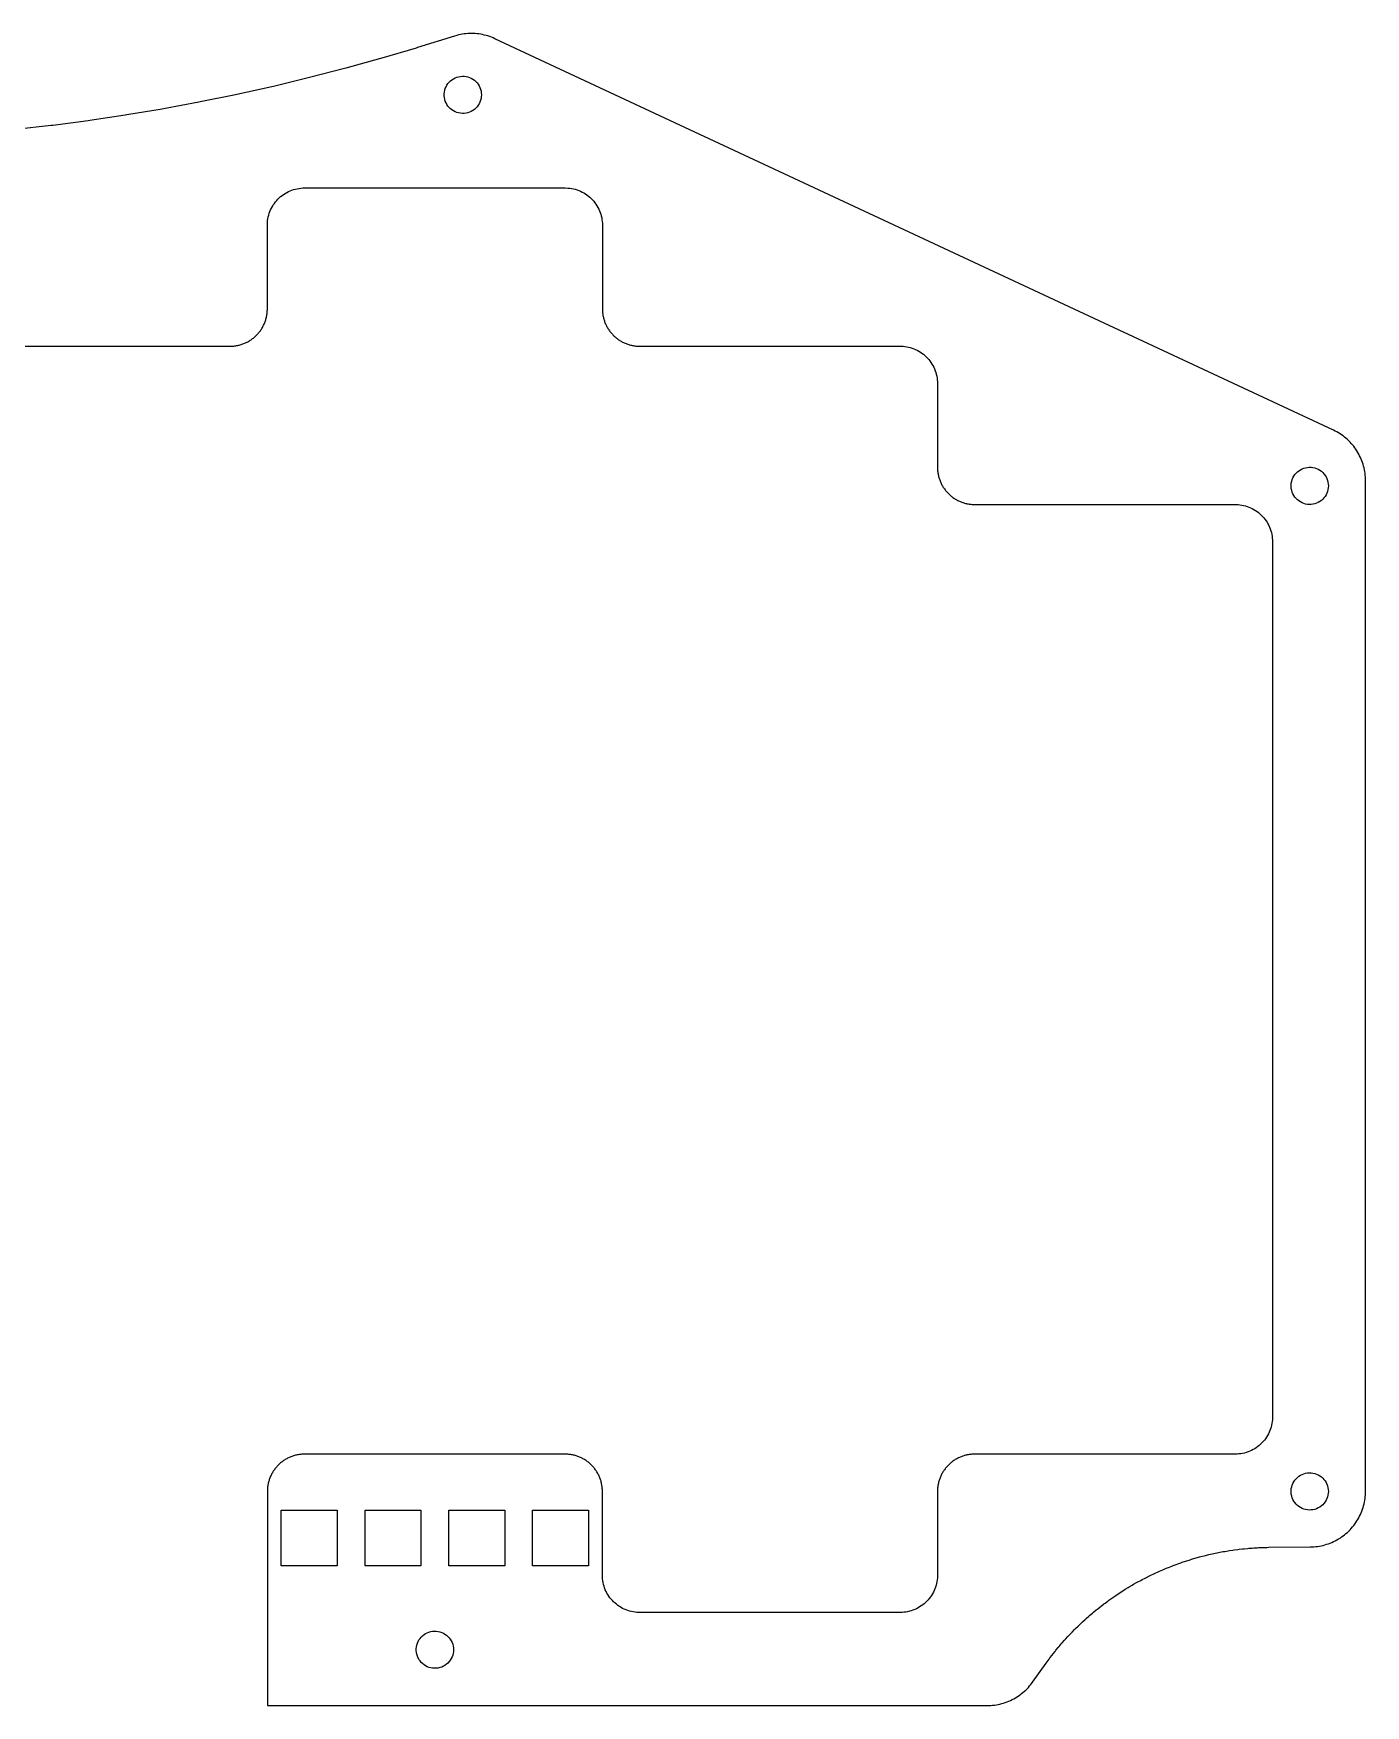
# Model space of a CAD drawing. Header units: metres. Extents: x -76 to 68, y -32 to 76.
# Drawn here: x -3.6 to 68, y -13.5 to 76.3 of the extents above; entities that cross this region are included whole.
import ezdxf

# ---------------------------------------------------------------- set-up
doc = ezdxf.new("R2010")
doc.units = ezdxf.units.M

msp = doc.modelspace()

# ---------------------------------------------------------------- linework, layer by layer
for p, q in [((17, 75.5119), (15.1481, 74.9633)), ((17.0738, 75.5345), (17, 75.5119)), ((19.0496, 76.1574), (17.0738, 75.5345)), ((19.1761, 76.1943), (19.0496, 76.1574)), ((19.2728, 76.2184), (19.1761, 76.1943)), ((19.3703, 76.2394), (19.2728, 76.2184)), ((19.4685, 76.2571), (19.3703, 76.2394)), ((19.5672, 76.2715), (19.4685, 76.2571)), ((19.6663, 76.2827), (19.5672, 76.2715)), ((19.7657, 76.2905), (19.6663, 76.2827)), ((19.8653, 76.295), (19.7657, 76.2905)), ((19.965, 76.2962), (19.8653, 76.295)), ((20.0647, 76.2941), (19.965, 76.2962)), ((20.1643, 76.2887), (20.0647, 76.2941)), ((20.2637, 76.28), (20.1643, 76.2887)), ((20.3627, 76.268), (20.2637, 76.28)), ((20.4612, 76.2527), (20.3627, 76.268)), ((20.5592, 76.2341), (20.4612, 76.2527)), ((20.6565, 76.2123), (20.5592, 76.2341)), ((20.7531, 76.1873), (20.6565, 76.2123)), ((20.8487, 76.159), (20.7531, 76.1873)), ((20.9434, 76.1276), (20.8487, 76.159)), ((21.0369, 76.0931), (20.9434, 76.1276)), ((21.1293, 76.0555), (21.0369, 76.0931)), ((21.2204, 76.0148), (21.1293, 76.0555)), ((66.2687, 54.9923), (21.2204, 76.0148)), ((15.0735, 74.942), (13.2165, 74.427)), ((15.1481, 74.9633), (15.0735, 74.942)), ((11.1957, 73.9044), (9.3232, 73.4548)), ((11.272, 73.9234), (11.1957, 73.9044)), ((13.1406, 74.4066), (11.272, 73.9234)), ((13.2165, 74.427), (13.1406, 74.4066)), ((18.7029, 73.6038), (18.7669, 73.6802)), ((18.7669, 73.6802), (18.8383, 73.7498)), ((18.8383, 73.7498), (18.9162, 73.8119)), ((18.9162, 73.8119), (19, 73.866)), ((19, 73.866), (19.0887, 73.9115)), ((19.0887, 73.9115), (19.1815, 73.9479)), ((19.1815, 73.9479), (19.2775, 73.9749)), ((19.2775, 73.9749), (19.3757, 73.9922)), ((19.3757, 73.9922), (19.4751, 73.9997)), ((19.4751, 73.9997), (19.5747, 73.9972)), ((19.5747, 73.9972), (19.6736, 73.9848)), ((19.6736, 73.9848), (19.7708, 73.9626)), ((19.7708, 73.9626), (19.8653, 73.9309)), ((19.8653, 73.9309), (19.9562, 73.8899)), ((19.9562, 73.8899), (20.0425, 73.84)), ((20.0425, 73.84), (20.1235, 73.7818)), ((20.1235, 73.7818), (20.1982, 73.7159)), ((20.1982, 73.7159), (20.266, 73.6428)), ((20.266, 73.6428), (20.3262, 73.5633)), ((7.28494, 73.0029), (5.39587, 72.6186)), ((7.3602, 73.0189), (7.28494, 73.0029)), ((9.24522, 73.4368), (7.3602, 73.0189)), ((9.3232, 73.4548), (9.24522, 73.4368)), ((18.5012, 73.0498), (18.5112, 73.149)), ((18.5012, 72.9501), (18.5012, 73.0498)), ((18.5112, 72.851), (18.5012, 72.9501)), ((18.5112, 73.149), (18.5309, 73.2467)), ((18.5309, 72.7532), (18.5112, 72.851)), ((18.5309, 73.2467), (18.5603, 73.342)), ((18.5603, 72.658), (18.5309, 72.7532)), ((18.5603, 73.342), (18.599, 73.4339)), ((18.599, 73.4339), (18.6467, 73.5214)), ((18.6467, 73.5214), (18.7029, 73.6038)), ((20.3262, 73.5633), (20.3782, 73.4782)), ((20.3782, 73.4782), (20.4215, 73.3884)), ((20.4215, 73.3884), (20.4556, 73.2948)), ((20.4556, 73.2948), (20.4802, 73.1981)), ((20.4802, 72.8018), (20.4556, 72.7052)), ((20.4802, 73.1981), (20.495, 73.0996)), ((20.495, 72.9004), (20.4802, 72.8018)), ((20.495, 73.0996), (20.5, 73)), ((20.5, 73), (20.495, 72.9004)), ((1.36389, 71.9076), (-0.542862, 71.6227)), ((1.44307, 71.9202), (1.36389, 71.9076)), ((3.34454, 72.2383), (1.44307, 71.9202)), ((3.42009, 72.2517), (3.34454, 72.2383)), ((5.31757, 72.6033), (3.42009, 72.2517)), ((5.39587, 72.6186), (5.31757, 72.6033)), ((18.599, 72.5661), (18.5603, 72.658)), ((18.6467, 72.4786), (18.599, 72.5661)), ((18.7029, 72.3962), (18.6467, 72.4786)), ((18.7669, 72.3198), (18.7029, 72.3962)), ((18.8383, 72.2502), (18.7669, 72.3198)), ((18.9162, 72.188), (18.8383, 72.2502)), ((19, 72.134), (18.9162, 72.188)), ((19.0887, 72.0885), (19, 72.134)), ((19.1815, 72.0521), (19.0887, 72.0885)), ((19.2775, 72.0251), (19.1815, 72.0521)), ((19.3757, 72.0078), (19.2775, 72.0251)), ((19.4751, 72.0003), (19.3757, 72.0078)), ((19.5747, 72.0028), (19.4751, 72.0003)), ((19.6736, 72.0152), (19.5747, 72.0028)), ((19.7708, 72.0374), (19.6736, 72.0152)), ((19.8653, 72.0691), (19.7708, 72.0374)), ((19.9562, 72.1101), (19.8653, 72.0691)), ((20.0425, 72.16), (19.9562, 72.1101)), ((20.1235, 72.2182), (20.0425, 72.16)), ((20.1982, 72.2841), (20.1235, 72.2182)), ((20.266, 72.3572), (20.1982, 72.2841)), ((20.3262, 72.4367), (20.266, 72.3572)), ((20.3782, 72.5217), (20.3262, 72.4367)), ((20.4215, 72.6116), (20.3782, 72.5217)), ((20.4556, 72.7052), (20.4215, 72.6116)), ((-2.60921, 71.3506), (-4.52589, 71.1322)), ((-2.53279, 71.36), (-2.60921, 71.3506)), ((-0.620224, 71.6118), (-2.53279, 71.36)), ((-0.542862, 71.6227), (-0.620224, 71.6118)), ((9.50044, 67.3234), (9.56827, 67.3965)), ((9.56827, 67.3965), (9.63965, 67.4661)), ((9.63965, 67.4661), (9.71443, 67.5321)), ((9.71443, 67.5321), (9.79239, 67.5943)), ((9.79239, 67.5943), (9.87337, 67.6525)), ((9.87337, 67.6525), (9.95712, 67.7066)), ((9.95712, 67.7066), (10.0435, 67.7564)), ((10.0435, 67.7564), (10.1322, 67.8019)), ((10.1322, 67.8019), (10.2231, 67.843)), ((10.2231, 67.843), (10.316, 67.8794)), ((10.316, 67.8794), (10.4105, 67.9111)), ((10.4105, 67.9111), (10.5065, 67.9382)), ((10.5065, 67.9382), (10.6037, 67.9603)), ((10.6037, 67.9603), (10.7019, 67.9777)), ((10.7019, 67.9777), (10.8009, 67.9901)), ((10.8009, 67.9901), (10.9003, 67.9975)), ((10.9003, 67.9975), (11, 68)), ((11, 68), (25, 68)), ((25, 68), (25.1495, 67.9944)), ((25.1495, 67.9944), (25.2487, 67.9845)), ((25.2487, 67.9845), (25.3473, 67.9696)), ((25.3473, 67.9696), (25.445, 67.9499)), ((25.445, 67.9499), (25.5417, 67.9252)), ((25.5417, 67.9252), (25.637, 67.8959)), ((25.637, 67.8959), (25.7307, 67.8617)), ((25.7307, 67.8617), (25.8226, 67.823)), ((25.8226, 67.823), (25.9124, 67.7797)), ((25.9124, 67.7797), (26, 67.7321)), ((26, 67.7321), (26.0851, 67.6801)), ((26.0851, 67.6801), (26.1675, 67.6239)), ((26.1675, 67.6239), (26.247, 67.5637)), ((26.247, 67.5637), (26.3234, 67.4996)), ((26.3234, 67.4996), (26.3965, 67.4317)), ((26.3965, 67.4317), (26.4661, 67.3604)), ((26.4661, 67.3604), (26.5321, 67.2856)), ((9.05014, 66.445), (9.07475, 66.5417)), ((9.07475, 66.5417), (9.10414, 66.637)), ((9.10414, 66.637), (9.13826, 66.7307)), ((9.13826, 66.7307), (9.17699, 66.8226)), ((9.17699, 66.8226), (9.22026, 66.9124)), ((9.22026, 66.9124), (9.26794, 67)), ((9.26794, 67), (9.31995, 67.0851)), ((9.31995, 67.0851), (9.37613, 67.1675)), ((9.37613, 67.1675), (9.43634, 67.247)), ((9.43634, 67.247), (9.50044, 67.3234)), ((26.5321, 67.2856), (26.5943, 67.2076)), ((26.5943, 67.2076), (26.6525, 67.1266)), ((26.6525, 67.1266), (26.7066, 67.0429)), ((26.7066, 67.0429), (26.7564, 66.9565)), ((26.7564, 66.9565), (26.8019, 66.8678)), ((26.8019, 66.8678), (26.843, 66.7769)), ((26.843, 66.7769), (26.8794, 66.684)), ((26.8794, 66.684), (26.9111, 66.5895)), ((26.9111, 66.5895), (26.9382, 66.4935)), ((26.9382, 66.4935), (26.9603, 66.3963)), ((9, 66), (9.0056, 66.1495)), ((9, 61.5125), (9, 66)), ((9.0056, 66.1495), (9.01552, 66.2487)), ((9.01552, 66.2487), (9.03038, 66.3473)), ((9.03038, 66.3473), (9.05014, 66.445)), ((26.9603, 66.3963), (26.9777, 66.2981)), ((26.9777, 66.2981), (26.9901, 66.1991)), ((26.9901, 66.1991), (26.9975, 66.0997)), ((26.9975, 66.0997), (27, 66)), ((27, 66), (27, 61.5125)), ((8.94966, 61.0548), (8.96019, 61.1037)), ((8.96019, 61.1037), (8.96944, 61.1526)), ((8.96944, 61.1526), (8.97755, 61.2022)), ((8.97755, 61.2022), (8.98428, 61.2509)), ((8.98428, 61.2509), (8.98987, 61.3006)), ((8.98987, 61.3006), (8.99425, 61.3506)), ((8.99425, 61.3506), (8.99736, 61.4005)), ((8.99736, 61.4005), (8.99922, 61.4502)), ((8.99922, 61.4502), (9, 61.5125)), ((27, 61.5125), (27.0008, 61.4502)), ((27.0008, 61.4502), (27.0026, 61.4005)), ((27.0026, 61.4005), (27.0058, 61.3506)), ((27.0058, 61.3506), (27.0101, 61.3006)), ((27.0101, 61.3006), (27.0157, 61.2509)), ((27.0157, 61.2509), (27.0224, 61.2022)), ((27.0224, 61.2022), (27.0306, 61.1526)), ((27.0306, 61.1526), (27.0398, 61.1037)), ((27.0398, 61.1037), (27.0503, 61.0548)), ((8.46608, 60.1399), (8.49948, 60.1768)), ((8.49948, 60.1768), (8.53168, 60.2142)), ((8.53168, 60.2142), (8.56369, 60.2533)), ((8.56369, 60.2533), (8.59439, 60.2928)), ((8.59439, 60.2928), (8.62366, 60.3325)), ((8.62366, 60.3325), (8.65219, 60.3732)), ((8.65219, 60.3732), (8.68001, 60.4151)), ((8.68001, 60.4151), (8.7063, 60.457)), ((8.7063, 60.457), (8.73195, 60.5002)), ((8.73195, 60.5002), (8.75633, 60.5436)), ((8.75633, 60.5436), (8.77986, 60.5881)), ((8.77986, 60.5881), (8.80154, 60.6318)), ((8.80154, 60.6318), (8.82281, 60.6774)), ((8.82281, 60.6774), (8.84288, 60.7234)), ((8.84288, 60.7234), (8.86162, 60.7694)), ((8.86162, 60.7694), (8.8792, 60.8159)), ((8.8792, 60.8159), (8.89571, 60.8631)), ((8.89571, 60.8631), (8.9111, 60.9109)), ((8.9111, 60.9109), (8.92499, 60.958)), ((8.92499, 60.958), (8.93813, 61.007)), ((8.93813, 61.007), (8.94966, 61.0548)), ((27.0503, 61.0548), (27.0619, 61.007)), ((27.0619, 61.007), (27.075, 60.958)), ((27.075, 60.958), (27.0889, 60.9109)), ((27.0889, 60.9109), (27.1043, 60.8631)), ((27.1043, 60.8631), (27.1208, 60.8159)), ((27.1208, 60.8159), (27.1384, 60.7694)), ((27.1384, 60.7694), (27.1571, 60.7234)), ((27.1571, 60.7234), (27.1772, 60.6774)), ((27.1772, 60.6774), (27.1985, 60.6318)), ((27.1985, 60.6318), (27.2201, 60.5881)), ((27.2201, 60.5881), (27.2437, 60.5436)), ((27.2437, 60.5436), (27.2681, 60.5002)), ((27.2681, 60.5002), (27.2937, 60.457)), ((27.2937, 60.457), (27.32, 60.4151)), ((27.32, 60.4151), (27.3478, 60.3732)), ((27.3478, 60.3732), (27.3763, 60.3325)), ((27.3763, 60.3325), (27.4056, 60.2928)), ((27.4056, 60.2928), (27.4363, 60.2533)), ((27.4363, 60.2533), (27.4683, 60.2142)), ((27.4683, 60.2142), (27.5005, 60.1768)), ((27.5005, 60.1768), (27.5339, 60.1399)), ((-25, 59.5), (6.98753, 59.5)), ((6.98753, 59.5), (7.0498, 59.5008)), ((7.0498, 59.5008), (7.09946, 59.5026)), ((7.09946, 59.5026), (7.1494, 59.5058)), ((7.1494, 59.5058), (7.19925, 59.5101)), ((7.19925, 59.5101), (7.24905, 59.5157)), ((7.24905, 59.5157), (7.29781, 59.5224)), ((7.29781, 59.5224), (7.34738, 59.5306)), ((7.34738, 59.5306), (7.39629, 59.5398)), ((7.39629, 59.5398), (7.44522, 59.5503)), ((7.44522, 59.5503), (7.493, 59.5619)), ((7.493, 59.5619), (7.54201, 59.575)), ((7.54201, 59.575), (7.58914, 59.5889)), ((7.58914, 59.5889), (7.6369, 59.6043)), ((7.6369, 59.6043), (7.6841, 59.6208)), ((7.6841, 59.6208), (7.73059, 59.6384)), ((7.73059, 59.6384), (7.77663, 59.6571)), ((7.77663, 59.6571), (7.82262, 59.6772)), ((7.82262, 59.6772), (7.86824, 59.6985)), ((7.86824, 59.6985), (7.91187, 59.7201)), ((7.91187, 59.7201), (7.95639, 59.7437)), ((7.95639, 59.7437), (7.99985, 59.7681)), ((7.99985, 59.7681), (8.04301, 59.7937)), ((8.04301, 59.7937), (8.08488, 59.82)), ((8.08488, 59.82), (8.12679, 59.8478)), ((8.12679, 59.8478), (8.16753, 59.8763)), ((8.16753, 59.8763), (8.2072, 59.9056)), ((8.2072, 59.9056), (8.24669, 59.9363)), ((8.24669, 59.9363), (8.28583, 59.9683)), ((8.28583, 59.9683), (8.32324, 60.0005)), ((8.32324, 60.0005), (8.36014, 60.0339)), ((8.36014, 60.0339), (8.39638, 60.0684)), ((8.39638, 60.0684), (8.43161, 60.1036)), ((8.43161, 60.1036), (8.46608, 60.1399)), ((27.5339, 60.1399), (27.5684, 60.1036)), ((27.5684, 60.1036), (27.6036, 60.0684)), ((27.6036, 60.0684), (27.6399, 60.0339)), ((27.6399, 60.0339), (27.6768, 60.0005)), ((27.6768, 60.0005), (27.7142, 59.9683)), ((27.7142, 59.9683), (27.7533, 59.9363)), ((27.7533, 59.9363), (27.7928, 59.9056)), ((27.7928, 59.9056), (27.8325, 59.8763)), ((27.8325, 59.8763), (27.8732, 59.8478)), ((27.8732, 59.8478), (27.9151, 59.82)), ((27.9151, 59.82), (27.957, 59.7937)), ((27.957, 59.7937), (28.0002, 59.7681)), ((28.0002, 59.7681), (28.0436, 59.7437)), ((28.0436, 59.7437), (28.0881, 59.7201)), ((28.0881, 59.7201), (28.1318, 59.6985)), ((28.1318, 59.6985), (28.1774, 59.6772)), ((28.1774, 59.6772), (28.2234, 59.6571)), ((28.2234, 59.6571), (28.2694, 59.6384)), ((28.2694, 59.6384), (28.3159, 59.6208)), ((28.3159, 59.6208), (28.3631, 59.6043)), ((28.3631, 59.6043), (28.4109, 59.5889)), ((28.4109, 59.5889), (28.458, 59.575)), ((28.458, 59.575), (28.507, 59.5619)), ((28.507, 59.5619), (28.5548, 59.5503)), ((28.5548, 59.5503), (28.6037, 59.5398)), ((28.6037, 59.5398), (28.6526, 59.5306)), ((28.6526, 59.5306), (28.7022, 59.5224)), ((28.7022, 59.5224), (28.7509, 59.5157)), ((28.7509, 59.5157), (28.8008, 59.5101)), ((28.8008, 59.5101), (28.8506, 59.5058)), ((28.8506, 59.5058), (28.9005, 59.5026)), ((28.9005, 59.5026), (28.9502, 59.5008)), ((28.9502, 59.5008), (29.0125, 59.5)), ((29.0125, 59.5), (43, 59.5)), ((43, 59.5), (43.1495, 59.4944)), ((43.1495, 59.4944), (43.2487, 59.4845)), ((43.2487, 59.4845), (43.3473, 59.4696)), ((43.3473, 59.4696), (43.445, 59.4499)), ((43.445, 59.4499), (43.5417, 59.4252)), ((43.5417, 59.4252), (43.637, 59.3959)), ((43.637, 59.3959), (43.7307, 59.3617)), ((43.7307, 59.3617), (43.8226, 59.323)), ((43.8226, 59.323), (43.9124, 59.2797)), ((43.9124, 59.2797), (44, 59.2321)), ((44, 59.2321), (44.0851, 59.1801)), ((44.0851, 59.1801), (44.1675, 59.1239)), ((44.1675, 59.1239), (44.247, 59.0637)), ((44.247, 59.0637), (44.3234, 58.9996)), ((44.3234, 58.9996), (44.3965, 58.9317)), ((44.3965, 58.9317), (44.4661, 58.8604)), ((44.4661, 58.8604), (44.5321, 58.7856)), ((44.5321, 58.7856), (44.5943, 58.7076)), ((44.5943, 58.7076), (44.6525, 58.6266)), ((44.6525, 58.6266), (44.7066, 58.5429)), ((44.7066, 58.5429), (44.7564, 58.4565)), ((44.7564, 58.4565), (44.8019, 58.3678)), ((44.8019, 58.3678), (44.843, 58.2769)), ((44.843, 58.2769), (44.8794, 58.184)), ((44.8794, 58.184), (44.9111, 58.0895)), ((44.9111, 58.0895), (44.9382, 57.9935)), ((44.9382, 57.9935), (44.9603, 57.8963)), ((44.9603, 57.8963), (44.9777, 57.7981)), ((44.9777, 57.7981), (44.9901, 57.6991)), ((44.9901, 57.6991), (44.9975, 57.5997)), ((44.9975, 57.5997), (45, 57.5)), ((45, 57.5), (45, 53.0125)), ((66.3686, 54.9433), (66.2687, 54.9923)), ((66.4566, 54.8964), (66.3686, 54.9433)), ((66.543, 54.8465), (66.4566, 54.8964)), ((66.6276, 54.7938), (66.543, 54.8465)), ((66.7105, 54.7383), (66.6276, 54.7938)), ((66.7915, 54.6801), (66.7105, 54.7383)), ((66.8705, 54.6192), (66.7915, 54.6801)), ((66.9474, 54.5558), (66.8705, 54.6192)), ((67.0222, 54.4898), (66.9474, 54.5558)), ((67.0947, 54.4213), (67.0222, 54.4898)), ((67.1649, 54.3505), (67.0947, 54.4213)), ((67.2328, 54.2774), (67.1649, 54.3505)), ((67.2981, 54.2021), (67.2328, 54.2774)), ((67.361, 54.1246), (67.2981, 54.2021)), ((67.4212, 54.0451), (67.361, 54.1246)), ((67.4787, 53.9637), (67.4212, 54.0451)), ((67.5335, 53.8804), (67.4787, 53.9637)), ((67.5855, 53.7953), (67.5335, 53.8804)), ((45, 53.0125), (45.0008, 52.9502)), ((64.7775, 52.9749), (64.8757, 52.9922)), ((64.8757, 52.9922), (64.9751, 52.9997)), ((64.9751, 52.9997), (65.0747, 52.9972)), ((65.0747, 52.9972), (65.1736, 52.9848)), ((65.1736, 52.9848), (65.2708, 52.9626)), ((67.6347, 53.7085), (67.5855, 53.7953)), ((67.6809, 53.6201), (67.6347, 53.7085)), ((67.7242, 53.5303), (67.6809, 53.6201)), ((67.7644, 53.439), (67.7242, 53.5303)), ((67.8016, 53.3465), (67.7644, 53.439)), ((67.8357, 53.2528), (67.8016, 53.3465)), ((67.8667, 53.158), (67.8357, 53.2528)), ((67.8945, 53.0622), (67.8667, 53.158)), ((67.9191, 52.9656), (67.8945, 53.0622)), ((45.0008, 52.9502), (45.0026, 52.9005)), ((45.0026, 52.9005), (45.0058, 52.8506)), ((45.0058, 52.8506), (45.0101, 52.8006)), ((45.0101, 52.8006), (45.0157, 52.7509)), ((45.0157, 52.7509), (45.0224, 52.7022)), ((45.0224, 52.7022), (45.0306, 52.6526)), ((45.0306, 52.6526), (45.0398, 52.6037)), ((45.0398, 52.6037), (45.0503, 52.5548)), ((45.0503, 52.5548), (45.0619, 52.507)), ((45.0619, 52.507), (45.075, 52.458)), ((45.075, 52.458), (45.0889, 52.4109)), ((45.0889, 52.4109), (45.1043, 52.3631)), ((45.1043, 52.3631), (45.1208, 52.3159)), ((45.1208, 52.3159), (45.1384, 52.2694)), ((45.1384, 52.2694), (45.1571, 52.2234)), ((45.1571, 52.2234), (45.1772, 52.1774)), ((45.1772, 52.1774), (45.1985, 52.1318)), ((45.1985, 52.1318), (45.2201, 52.0881)), ((45.2201, 52.0881), (45.2437, 52.0436)), ((64.0012, 52.0498), (64.0112, 52.149)), ((64.0112, 52.149), (64.0309, 52.2467)), ((64.0309, 52.2467), (64.0603, 52.342)), ((64.0603, 52.342), (64.099, 52.4339)), ((64.099, 52.4339), (64.1467, 52.5214)), ((64.1467, 52.5214), (64.2029, 52.6038)), ((64.2029, 52.6038), (64.2669, 52.6802)), ((64.2669, 52.6802), (64.3383, 52.7498)), ((64.3383, 52.7498), (64.4162, 52.8119)), ((64.4162, 52.8119), (64.5, 52.866)), ((64.5, 52.866), (64.5887, 52.9115)), ((64.5887, 52.9115), (64.6815, 52.9479)), ((64.6815, 52.9479), (64.7775, 52.9749)), ((65.2708, 52.9626), (65.3653, 52.9309)), ((65.3653, 52.9309), (65.4562, 52.8899)), ((65.4562, 52.8899), (65.5425, 52.84)), ((65.5425, 52.84), (65.6235, 52.7818)), ((65.6235, 52.7818), (65.6982, 52.7159)), ((65.6982, 52.7159), (65.766, 52.6428)), ((65.766, 52.6428), (65.8262, 52.5633)), ((65.8262, 52.5633), (65.8782, 52.4782)), ((65.8782, 52.4782), (65.9215, 52.3884)), ((65.9215, 52.3884), (65.9556, 52.2948)), ((65.9556, 52.2948), (65.9802, 52.1981)), ((65.9802, 52.1981), (65.995, 52.0996)), ((65.995, 52.0996), (66, 52)), ((67.9405, 52.8682), (67.9191, 52.9656)), ((67.9586, 52.7701), (67.9405, 52.8682)), ((67.9735, 52.6715), (67.9586, 52.7701)), ((67.9851, 52.5724), (67.9735, 52.6715)), ((67.9934, 52.4731), (67.9851, 52.5724)), ((67.9983, 52.3734), (67.9934, 52.4731)), ((68, 52.2737), (67.9983, 52.3734)), ((68, -1.98268), (68, 52.2737)), ((45.2437, 52.0436), (45.2681, 52.0002)), ((45.2681, 52.0002), (45.2937, 51.957)), ((45.2937, 51.957), (45.32, 51.9151)), ((45.32, 51.9151), (45.3478, 51.8732)), ((45.3478, 51.8732), (45.3763, 51.8325)), ((45.3763, 51.8325), (45.4056, 51.7928)), ((45.4056, 51.7928), (45.4363, 51.7533)), ((45.4363, 51.7533), (45.4683, 51.7142)), ((45.4683, 51.7142), (45.5005, 51.6768)), ((45.5005, 51.6768), (45.5339, 51.6399)), ((45.5339, 51.6399), (45.5684, 51.6036)), ((45.5684, 51.6036), (45.6036, 51.5684)), ((45.6036, 51.5684), (45.6399, 51.5339)), ((45.6399, 51.5339), (45.6768, 51.5005)), ((45.6768, 51.5005), (45.7142, 51.4683)), ((45.7142, 51.4683), (45.7533, 51.4363)), ((45.7533, 51.4363), (45.7928, 51.4056)), ((45.7928, 51.4056), (45.8325, 51.3763)), ((45.8325, 51.3763), (45.8732, 51.3478)), ((45.8732, 51.3478), (45.9151, 51.32)), ((45.9151, 51.32), (45.957, 51.2937)), ((45.957, 51.2937), (46.0002, 51.2681)), ((46.0002, 51.2681), (46.0436, 51.2437)), ((46.0436, 51.2437), (46.0881, 51.2201)), ((46.0881, 51.2201), (46.1318, 51.1985)), ((46.1318, 51.1985), (46.1774, 51.1772)), ((64.0012, 51.9501), (64.0012, 52.0498)), ((64.0112, 51.851), (64.0012, 51.9501)), ((64.0309, 51.7532), (64.0112, 51.851)), ((64.0603, 51.658), (64.0309, 51.7532)), ((64.099, 51.5661), (64.0603, 51.658)), ((64.1467, 51.4786), (64.099, 51.5661)), ((64.2029, 51.3962), (64.1467, 51.4786)), ((64.2669, 51.3198), (64.2029, 51.3962)), ((64.3383, 51.2502), (64.2669, 51.3198)), ((64.4162, 51.188), (64.3383, 51.2502)), ((64.5, 51.134), (64.4162, 51.188)), ((65.6235, 51.2182), (65.5425, 51.16)), ((65.6982, 51.2841), (65.6235, 51.2182)), ((65.766, 51.3572), (65.6982, 51.2841)), ((65.8262, 51.4367), (65.766, 51.3572)), ((65.8782, 51.5217), (65.8262, 51.4367)), ((65.9215, 51.6116), (65.8782, 51.5217)), ((65.9556, 51.7052), (65.9215, 51.6116)), ((65.9802, 51.8018), (65.9556, 51.7052)), ((65.995, 51.9004), (65.9802, 51.8018)), ((66, 52), (65.995, 51.9004)), ((46.1774, 51.1772), (46.2234, 51.1571)), ((46.2234, 51.1571), (46.2694, 51.1384)), ((46.2694, 51.1384), (46.3159, 51.1208)), ((46.3159, 51.1208), (46.3631, 51.1043)), ((46.3631, 51.1043), (46.4109, 51.0889)), ((46.4109, 51.0889), (46.458, 51.075)), ((46.458, 51.075), (46.507, 51.0619)), ((46.507, 51.0619), (46.5548, 51.0503)), ((46.5548, 51.0503), (46.6037, 51.0398)), ((46.6037, 51.0398), (46.6526, 51.0306)), ((46.6526, 51.0306), (46.7022, 51.0224)), ((46.7022, 51.0224), (46.7509, 51.0157)), ((46.7509, 51.0157), (46.8008, 51.0101)), ((46.8008, 51.0101), (46.8506, 51.0058)), ((46.8506, 51.0058), (46.9005, 51.0026)), ((46.9005, 51.0026), (46.9502, 51.0008)), ((46.9502, 51.0008), (47.0125, 51)), ((47.0125, 51), (61, 51)), ((61, 51), (61.1495, 50.9944)), ((61.1495, 50.9944), (61.2487, 50.9845)), ((61.2487, 50.9845), (61.3473, 50.9696)), ((61.3473, 50.9696), (61.445, 50.9499)), ((61.445, 50.9499), (61.5417, 50.9252)), ((61.5417, 50.9252), (61.637, 50.8959)), ((61.637, 50.8959), (61.7307, 50.8617)), ((61.7307, 50.8617), (61.8226, 50.823)), ((61.8226, 50.823), (61.9124, 50.7797)), ((61.9124, 50.7797), (62, 50.7321)), ((62, 50.7321), (62.0851, 50.6801)), ((62.0851, 50.6801), (62.1675, 50.6239)), ((62.1675, 50.6239), (62.247, 50.5637)), ((62.247, 50.5637), (62.3234, 50.4996)), ((62.3234, 50.4996), (62.3965, 50.4317)), ((62.3965, 50.4317), (62.4661, 50.3604)), ((62.4661, 50.3604), (62.5321, 50.2856)), ((64.5887, 51.0885), (64.5, 51.134)), ((64.6815, 51.0521), (64.5887, 51.0885)), ((64.7775, 51.0251), (64.6815, 51.0521)), ((64.8757, 51.0078), (64.7775, 51.0251)), ((64.9751, 51.0003), (64.8757, 51.0078)), ((65.0747, 51.0028), (64.9751, 51.0003)), ((65.1736, 51.0152), (65.0747, 51.0028)), ((65.2708, 51.0374), (65.1736, 51.0152)), ((65.3653, 51.0691), (65.2708, 51.0374)), ((65.4562, 51.1101), (65.3653, 51.0691)), ((65.5425, 51.16), (65.4562, 51.1101)), ((62.5321, 50.2856), (62.5943, 50.2076)), ((62.5943, 50.2076), (62.6525, 50.1266)), ((62.6525, 50.1266), (62.7066, 50.0429)), ((62.7066, 50.0429), (62.7564, 49.9565)), ((62.7564, 49.9565), (62.8019, 49.8678)), ((62.8019, 49.8678), (62.843, 49.7769)), ((62.843, 49.7769), (62.8794, 49.684)), ((62.8794, 49.684), (62.9111, 49.5895)), ((62.9111, 49.5895), (62.9382, 49.4935)), ((62.9382, 49.4935), (62.9603, 49.3963)), ((62.9603, 49.3963), (62.9777, 49.2981)), ((62.9777, 49.2981), (62.9901, 49.1991)), ((62.9901, 49.1991), (62.9975, 49.0997)), ((62.9975, 49.0997), (63, 49)), ((63, 49), (63, 2)), ((62.9944, 1.85054), (62.9845, 1.75131)), ((63, 2), (62.9944, 1.85054)), ((62.6801, 0.914902), (62.6239, 0.83252)), ((62.7321, 1), (62.6801, 0.914902)), ((62.7797, 1.08759), (62.7321, 1)), ((62.823, 1.17743), (62.7797, 1.08759)), ((62.8617, 1.26932), (62.823, 1.17743)), ((62.8959, 1.36302), (62.8617, 1.26932)), ((62.9252, 1.45831), (62.8959, 1.36302)), ((62.9499, 1.55496), (62.9252, 1.45831)), ((62.9696, 1.65271), (62.9499, 1.55496)), ((62.9845, 1.75131), (62.9696, 1.65271)), ((11.0125, 0), (10.9502, -0.000778)), ((24.9875, 0), (11.0125, 0)), ((25.0498, -0.000778), (24.9875, 0)), ((47.0125, 0), (46.9502, -0.000778)), ((61, 0), (47.0125, 0)), ((61.0997, 0.002487), (61, 0)), ((61.1991, 0.009933), (61.0997, 0.002487)), ((61.2981, 0.022339), (61.1991, 0.009933)), ((61.3963, 0.039658), (61.2981, 0.022339)), ((61.4935, 0.061844), (61.3963, 0.039658)), ((61.5895, 0.088852), (61.4935, 0.061844)), ((61.684, 0.120621), (61.5895, 0.088852)), ((61.7769, 0.157043), (61.684, 0.120621)), ((61.8678, 0.198059), (61.7769, 0.157043)), ((61.9565, 0.243561), (61.8678, 0.198059)), ((62.0429, 0.293411), (61.9565, 0.243561)), ((62.1266, 0.347519), (62.0429, 0.293411)), ((62.2076, 0.405731), (62.1266, 0.347519)), ((62.2856, 0.467911), (62.2076, 0.405731)), ((62.3604, 0.53389), (62.2856, 0.467911)), ((62.4317, 0.603531), (62.3604, 0.53389)), ((62.4996, 0.676636), (62.4317, 0.603531)), ((62.5637, 0.753021), (62.4996, 0.676636)), ((62.6239, 0.83252), (62.5637, 0.753021)), ((9.34781, -0.873215), (9.31999, -0.915115)), ((9.37634, -0.832474), (9.34781, -0.873215)), ((9.40561, -0.792801), (9.37634, -0.832474)), ((9.43631, -0.753311), (9.40561, -0.792801)), ((9.46832, -0.714172), (9.43631, -0.753311)), ((9.50052, -0.676758), (9.46832, -0.714172)), ((9.53392, -0.639862), (9.50052, -0.676758)), ((9.56839, -0.603622), (9.53392, -0.639862)), ((9.60362, -0.56839), (9.56839, -0.603622)), ((9.63986, -0.53392), (9.60362, -0.56839)), ((9.67676, -0.500519), (9.63986, -0.53392)), ((9.71417, -0.468323), (9.67676, -0.500519)), ((9.75331, -0.43631), (9.71417, -0.468323)), ((9.7928, -0.405609), (9.75331, -0.43631)), ((9.83247, -0.376343), (9.7928, -0.405609)), ((9.87321, -0.347809), (9.83247, -0.376343)), ((9.91512, -0.319992), (9.87321, -0.347809)), ((9.95699, -0.293701), (9.91512, -0.319992)), ((10.0002, -0.268051), (9.95699, -0.293701)), ((10.0436, -0.243668), (10.0002, -0.268051)), ((10.0881, -0.220139), (10.0436, -0.243668)), ((10.1318, -0.198456), (10.0881, -0.220139)), ((10.1774, -0.177185), (10.1318, -0.198456)), ((10.2234, -0.15712), (10.1774, -0.177185)), ((10.2694, -0.138382), (10.2234, -0.15712)), ((10.3159, -0.120804), (10.2694, -0.138382)), ((10.3631, -0.104294), (10.3159, -0.120804)), ((10.4109, -0.088898), (10.3631, -0.104294)), ((10.458, -0.075012), (10.4109, -0.088898)), ((10.507, -0.061874), (10.458, -0.075012)), ((10.5548, -0.050339), (10.507, -0.061874)), ((10.6037, -0.03981), (10.5548, -0.050339)), ((10.6526, -0.030563), (10.6037, -0.03981)), ((10.7022, -0.022446), (10.6526, -0.030563)), ((10.7509, -0.015717), (10.7022, -0.022446)), ((10.8008, -0.010117), (10.7509, -0.015717)), ((10.8506, -0.005753), (10.8008, -0.010117)), ((10.9005, -0.00264), (10.8506, -0.005753)), ((10.9502, -0.000778), (10.9005, -0.00264)), ((25.0995, -0.00264), (25.0498, -0.000778)), ((25.1494, -0.005753), (25.0995, -0.00264)), ((25.1992, -0.010117), (25.1494, -0.005753)), ((25.2491, -0.015717), (25.1992, -0.010117)), ((25.2978, -0.022446), (25.2491, -0.015717)), ((25.3474, -0.030563), (25.2978, -0.022446)), ((25.3963, -0.03981), (25.3474, -0.030563)), ((25.4452, -0.050339), (25.3963, -0.03981)), ((25.493, -0.061874), (25.4452, -0.050339)), ((25.542, -0.075012), (25.493, -0.061874)), ((25.5891, -0.088898), (25.542, -0.075012)), ((25.6369, -0.104294), (25.5891, -0.088898)), ((25.6841, -0.120804), (25.6369, -0.104294)), ((25.7306, -0.138382), (25.6841, -0.120804)), ((25.7766, -0.15712), (25.7306, -0.138382)), ((25.8226, -0.177185), (25.7766, -0.15712)), ((25.8682, -0.198456), (25.8226, -0.177185)), ((25.9119, -0.220139), (25.8682, -0.198456)), ((25.9564, -0.243668), (25.9119, -0.220139)), ((25.9998, -0.268051), (25.9564, -0.243668)), ((26.043, -0.293701), (25.9998, -0.268051)), ((26.0849, -0.319992), (26.043, -0.293701)), ((26.1268, -0.347809), (26.0849, -0.319992)), ((26.1675, -0.376343), (26.1268, -0.347809)), ((26.2072, -0.405609), (26.1675, -0.376343)), ((26.2467, -0.43631), (26.2072, -0.405609)), ((26.2858, -0.468323), (26.2467, -0.43631)), ((26.3232, -0.500519), (26.2858, -0.468323)), ((26.3601, -0.53392), (26.3232, -0.500519)), ((26.3964, -0.56839), (26.3601, -0.53392)), ((26.4316, -0.603622), (26.3964, -0.56839)), ((26.4661, -0.639862), (26.4316, -0.603622)), ((26.4995, -0.676758), (26.4661, -0.639862)), ((26.5317, -0.714172), (26.4995, -0.676758)), ((26.5637, -0.753311), (26.5317, -0.714172)), ((26.5944, -0.792801), (26.5637, -0.753311)), ((26.6237, -0.832474), (26.5944, -0.792801)), ((26.6522, -0.873215), (26.6237, -0.832474)), ((26.68, -0.915115), (26.6522, -0.873215)), ((45.3478, -0.873215), (45.32, -0.915115)), ((45.3763, -0.832474), (45.3478, -0.873215)), ((45.4056, -0.792801), (45.3763, -0.832474)), ((45.4363, -0.753311), (45.4056, -0.792801)), ((45.4683, -0.714172), (45.4363, -0.753311)), ((45.5005, -0.676758), (45.4683, -0.714172)), ((45.5339, -0.639862), (45.5005, -0.676758)), ((45.5684, -0.603622), (45.5339, -0.639862)), ((45.6036, -0.56839), (45.5684, -0.603622)), ((45.6399, -0.53392), (45.6036, -0.56839)), ((45.6768, -0.500519), (45.6399, -0.53392)), ((45.7142, -0.468323), (45.6768, -0.500519)), ((45.7533, -0.43631), (45.7142, -0.468323)), ((45.7928, -0.405609), (45.7533, -0.43631)), ((45.8325, -0.376343), (45.7928, -0.405609)), ((45.8732, -0.347809), (45.8325, -0.376343)), ((45.9151, -0.319992), (45.8732, -0.347809)), ((45.957, -0.293701), (45.9151, -0.319992)), ((46.0002, -0.268051), (45.957, -0.293701)), ((46.0436, -0.243668), (46.0002, -0.268051)), ((46.0881, -0.220139), (46.0436, -0.243668)), ((46.1318, -0.198456), (46.0881, -0.220139)), ((46.1774, -0.177185), (46.1318, -0.198456)), ((46.2234, -0.15712), (46.1774, -0.177185)), ((46.2694, -0.138382), (46.2234, -0.15712)), ((46.3159, -0.120804), (46.2694, -0.138382)), ((46.3631, -0.104294), (46.3159, -0.120804)), ((46.4109, -0.088898), (46.3631, -0.104294)), ((46.458, -0.075012), (46.4109, -0.088898)), ((46.507, -0.061874), (46.458, -0.075012)), ((46.5548, -0.050339), (46.507, -0.061874)), ((46.6037, -0.03981), (46.5548, -0.050339)), ((46.6526, -0.030563), (46.6037, -0.03981)), ((46.7022, -0.022446), (46.6526, -0.030563)), ((46.7509, -0.015717), (46.7022, -0.022446)), ((46.8008, -0.010117), (46.7509, -0.015717)), ((46.8506, -0.005753), (46.8008, -0.010117)), ((46.9005, -0.00264), (46.8506, -0.005753)), ((46.9502, -0.000778), (46.9005, -0.00264)), ((9.01572, -1.75095), (9.01012, -1.80075)), ((9.02245, -1.70219), (9.01572, -1.75095)), ((9.03056, -1.65262), (9.02245, -1.70219)), ((9.03981, -1.60371), (9.03056, -1.65262)), ((9.05034, -1.55478), (9.03981, -1.60371)), ((9.06187, -1.507), (9.05034, -1.55478)), ((9.07501, -1.45799), (9.06187, -1.507)), ((9.0889, -1.41086), (9.07501, -1.45799)), ((9.10429, -1.3631), (9.0889, -1.41086)), ((9.1208, -1.3159), (9.10429, -1.3631)), ((9.13838, -1.26941), (9.1208, -1.3159)), ((9.15712, -1.22337), (9.13838, -1.26941)), ((9.17719, -1.17738), (9.15712, -1.22337)), ((9.19835, -1.13197), (9.17719, -1.17738)), ((9.22014, -1.08813), (9.19835, -1.13197)), ((9.24367, -1.04361), (9.22014, -1.08813)), ((9.26805, -1.00015), (9.24367, -1.04361)), ((9.2937, -0.956985), (9.26805, -1.00015)), ((9.31999, -0.915115), (9.2937, -0.956985)), ((26.7063, -0.956985), (26.68, -0.915115)), ((26.7319, -1.00015), (26.7063, -0.956985)), ((26.7563, -1.04361), (26.7319, -1.00015)), ((26.7799, -1.08813), (26.7563, -1.04361)), ((26.8017, -1.13197), (26.7799, -1.08813)), ((26.8228, -1.17738), (26.8017, -1.13197)), ((26.8429, -1.22337), (26.8228, -1.17738)), ((26.8616, -1.26941), (26.8429, -1.22337)), ((26.8792, -1.3159), (26.8616, -1.26941)), ((26.8957, -1.3631), (26.8792, -1.3159)), ((26.9111, -1.41086), (26.8957, -1.3631)), ((26.925, -1.45799), (26.9111, -1.41086)), ((26.9381, -1.507), (26.925, -1.45799)), ((26.9497, -1.55478), (26.9381, -1.507)), ((26.9602, -1.60371), (26.9497, -1.55478)), ((26.9694, -1.65262), (26.9602, -1.60371)), ((26.9776, -1.70219), (26.9694, -1.65262)), ((26.9843, -1.75095), (26.9776, -1.70219)), ((26.9899, -1.80075), (26.9843, -1.75095)), ((45.0157, -1.75095), (45.0101, -1.80075)), ((45.0224, -1.70219), (45.0157, -1.75095)), ((45.0306, -1.65262), (45.0224, -1.70219)), ((45.0398, -1.60371), (45.0306, -1.65262)), ((45.0503, -1.55478), (45.0398, -1.60371)), ((45.0619, -1.507), (45.0503, -1.55478)), ((45.075, -1.45799), (45.0619, -1.507)), ((45.0889, -1.41086), (45.075, -1.45799)), ((45.1043, -1.3631), (45.0889, -1.41086)), ((45.1208, -1.3159), (45.1043, -1.3631)), ((45.1384, -1.26941), (45.1208, -1.3159)), ((45.1571, -1.22337), (45.1384, -1.26941)), ((45.1772, -1.17738), (45.1571, -1.22337)), ((45.1983, -1.13197), (45.1772, -1.17738)), ((45.2201, -1.08813), (45.1983, -1.13197)), ((45.2437, -1.04361), (45.2201, -1.08813)), ((45.2681, -1.00015), (45.2437, -1.04361)), ((45.2937, -0.956985), (45.2681, -1.00015)), ((45.32, -0.915115), (45.2937, -0.956985)), ((64.0112, -1.85095), (64.0309, -1.75323)), ((64.0309, -1.75323), (64.0603, -1.65797)), ((64.0603, -1.65797), (64.099, -1.5661)), ((64.099, -1.5661), (64.1467, -1.47856)), ((64.1467, -1.47856), (64.2029, -1.39619)), ((64.2029, -1.39619), (64.2669, -1.31982)), ((64.2669, -1.31982), (64.3383, -1.25021)), ((64.3383, -1.25021), (64.4162, -1.18805)), ((64.4162, -1.18805), (64.5, -1.13397)), ((64.5, -1.13397), (64.5887, -1.08849)), ((64.5887, -1.08849), (64.6815, -1.05206)), ((64.6815, -1.05206), (64.7775, -1.02507)), ((64.7775, -1.02507), (64.8757, -1.00775)), ((64.8757, -1.00775), (64.9751, -1.00031)), ((64.9751, -1.00031), (65.0747, -1.00279)), ((65.0747, -1.00279), (65.1736, -1.01518)), ((65.1736, -1.01518), (65.2708, -1.03737)), ((65.2708, -1.03737), (65.3653, -1.06912)), ((65.3653, -1.06912), (65.4562, -1.11012)), ((65.4562, -1.11012), (65.5425, -1.15997)), ((65.5425, -1.15997), (65.6235, -1.21815)), ((65.6235, -1.21815), (65.6982, -1.28412)), ((65.6982, -1.28412), (65.766, -1.35721)), ((65.766, -1.35721), (65.8262, -1.43668)), ((65.8262, -1.43668), (65.8782, -1.52174)), ((65.8782, -1.52174), (65.9215, -1.61156)), ((65.9215, -1.61156), (65.9556, -1.70523)), ((65.9556, -1.70523), (65.9802, -1.80185)), ((9.00078, -1.9502), (9, -2.01247)), ((9, -2.01247), (9, -13.5)), ((9.00264, -1.90054), (9.00078, -1.9502)), ((9.00575, -1.8506), (9.00264, -1.90054)), ((9.01012, -1.80075), (9.00575, -1.8506)), ((26.9942, -1.8506), (26.9899, -1.80075)), ((26.9974, -1.90054), (26.9942, -1.8506)), ((26.9992, -1.9502), (26.9974, -1.90054)), ((27, -2.01247), (26.9992, -1.9502)), ((27, -6.5), (27, -2.01247)), ((45.0008, -1.9502), (45, -2.01247)), ((45, -2.01247), (45, -6.5)), ((45.0026, -1.90054), (45.0008, -1.9502)), ((45.0058, -1.8506), (45.0026, -1.90054)), ((45.0101, -1.80075), (45.0058, -1.8506)), ((64.0012, -1.95015), (64.0112, -1.85095)), ((64.0012, -2.04984), (64.0012, -1.95015)), ((64.0112, -2.14903), (64.0012, -2.04984)), ((64.0309, -2.24675), (64.0112, -2.14903)), ((64.0603, -2.34201), (64.0309, -2.24675)), ((64.099, -2.43388), (64.0603, -2.34201)), ((64.1467, -2.52142), (64.099, -2.43388)), ((64.2029, -2.60379), (64.1467, -2.52142)), ((64.2669, -2.68016), (64.2029, -2.60379)), ((64.3383, -2.74977), (64.2669, -2.68016)), ((65.766, -2.64278), (65.6982, -2.71587)), ((65.8262, -2.56331), (65.766, -2.64278)), ((65.8782, -2.47824), (65.8262, -2.56331)), ((65.9215, -2.38843), (65.8782, -2.47824)), ((65.9556, -2.29475), (65.9215, -2.38843)), ((65.9802, -2.19814), (65.9556, -2.29475)), ((65.9802, -1.80185), (65.995, -1.90042)), ((65.995, -2.09956), (65.9802, -2.19814)), ((65.995, -1.90042), (66, -2)), ((66, -2), (65.995, -2.09956)), ((67.8948, -2.77005), (67.9194, -2.6734)), ((67.9194, -2.6734), (67.9408, -2.57597)), ((67.9408, -2.57597), (67.9588, -2.47791)), ((67.9588, -2.47791), (67.9737, -2.37929)), ((67.9737, -2.37929), (67.9852, -2.28023)), ((67.9852, -2.28023), (67.9935, -2.18083)), ((67.9935, -2.18083), (67.9984, -2.08124)), ((67.9984, -2.08124), (68, -1.98268)), ((9.75, -6), (9.75, -3)), ((9.75, -3), (12.75, -3)), ((12.75, -3), (12.75, -6)), ((14.25, -6), (14.25, -3)), ((14.25, -3), (17.25, -3)), ((17.25, -3), (17.25, -6)), ((18.75, -6), (18.75, -3)), ((18.75, -3), (21.75, -3)), ((21.75, -3), (21.75, -6)), ((23.25, -6), (23.25, -3)), ((23.25, -3), (26.25, -3)), ((26.25, -3), (26.25, -6)), ((64.4162, -2.81194), (64.3383, -2.74977)), ((64.5, -2.86601), (64.4162, -2.81194)), ((64.5887, -2.9115), (64.5, -2.86601)), ((64.6815, -2.94792), (64.5887, -2.9115)), ((64.7775, -2.97491), (64.6815, -2.94792)), ((64.8757, -2.99223), (64.7775, -2.97491)), ((64.9751, -2.99968), (64.8757, -2.99223)), ((65.0747, -2.99719), (64.9751, -2.99968)), ((65.1736, -2.9848), (65.0747, -2.99719)), ((65.2708, -2.96262), (65.1736, -2.9848)), ((65.3653, -2.93086), (65.2708, -2.96262)), ((65.4562, -2.88986), (65.3653, -2.93086)), ((65.5425, -2.84001), (65.4562, -2.88986)), ((65.6235, -2.78183), (65.5425, -2.84001)), ((65.6982, -2.71587), (65.6235, -2.78183)), ((67.4794, -3.67168), (67.5341, -3.58833)), ((67.5341, -3.58833), (67.5861, -3.50322)), ((67.5861, -3.50322), (67.6352, -3.41641)), ((67.6352, -3.41641), (67.6814, -3.32803)), ((67.6814, -3.32803), (67.7247, -3.23817)), ((67.7247, -3.23817), (67.7649, -3.14691)), ((67.7649, -3.14691), (67.802, -3.05437)), ((67.802, -3.05437), (67.8361, -2.96065)), ((67.8361, -2.96065), (67.8671, -2.86583)), ((67.8671, -2.86583), (67.8948, -2.77005)), ((66.6286, -4.50212), (66.7115, -4.44659)), ((66.7115, -4.44659), (66.7924, -4.38835)), ((66.7924, -4.38835), (66.8714, -4.32745)), ((66.8714, -4.32745), (66.9483, -4.26395)), ((66.9483, -4.26395), (67.023, -4.19794)), ((67.023, -4.19794), (67.0956, -4.12947)), ((67.0956, -4.12947), (67.1657, -4.05862)), ((67.1657, -4.05862), (67.2336, -3.98549)), ((67.2336, -3.98549), (67.2989, -3.91016)), ((67.2989, -3.91016), (67.3617, -3.83267)), ((67.3617, -3.83267), (67.4219, -3.75316)), ((67.4219, -3.75316), (67.4794, -3.67168)), ((59.5881, -5.39368), (59.6637, -5.37624)), ((59.6637, -5.37624), (59.8426, -5.33656)), ((59.8426, -5.33656), (59.9216, -5.31976)), ((59.9216, -5.31976), (60.0981, -5.28386)), ((60.0981, -5.28386), (60.1766, -5.2686)), ((60.1766, -5.2686), (60.3562, -5.23531)), ((60.3562, -5.23531), (60.4345, -5.2215)), ((60.4345, -5.2215), (60.615, -5.1913)), ((60.615, -5.1913), (60.6938, -5.17882)), ((60.6938, -5.17882), (60.8735, -5.15196)), ((60.8735, -5.15196), (60.9506, -5.14113)), ((60.9506, -5.14113), (61.1333, -5.11707)), ((61.1333, -5.11707), (61.21, -5.10765)), ((61.21, -5.10765), (61.3927, -5.08684)), ((61.3927, -5.08684), (61.4717, -5.07854)), ((61.4717, -5.07854), (61.6544, -5.06093)), ((61.6544, -5.06093), (61.7319, -5.05415)), ((61.7319, -5.05415), (61.9136, -5.03987)), ((61.9136, -5.03987), (61.9947, -5.03419)), ((61.9947, -5.03419), (62.1748, -5.02318)), ((62.1748, -5.02318), (62.2535, -5.01906)), ((62.2535, -5.01906), (62.4377, -5.01103)), ((62.4377, -5.01103), (62.5153, -5.00832)), ((62.5153, -5.00832), (62.6973, -5.00354)), ((62.6973, -5.00354), (62.7763, -5.00215)), ((62.7763, -5.00215), (65.0261, -4.98257)), ((65.0261, -4.98257), (65.1258, -4.98004)), ((65.1258, -4.98004), (65.2254, -4.97421)), ((65.2254, -4.97421), (65.3247, -4.96506)), ((65.3247, -4.96506), (65.4236, -4.95262)), ((65.4236, -4.95262), (65.5221, -4.9369)), ((65.5221, -4.9369), (65.62, -4.91792)), ((65.62, -4.91792), (65.7172, -4.89569)), ((65.7172, -4.89569), (65.8136, -4.87024)), ((65.8136, -4.87024), (65.9092, -4.8416)), ((65.9092, -4.8416), (66.0037, -4.8098)), ((66.0037, -4.8098), (66.0971, -4.77487)), ((66.0971, -4.77487), (66.1893, -4.73686)), ((66.1893, -4.73686), (66.2802, -4.69582)), ((66.2802, -4.69582), (66.3697, -4.65176)), ((66.3697, -4.65176), (66.4576, -4.60477)), ((66.4576, -4.60477), (66.544, -4.55487)), ((66.544, -4.55487), (66.6286, -4.50212)), ((12.75, -6), (9.75, -6)), ((17.25, -6), (14.25, -6)), ((21.75, -6), (18.75, -6)), ((26.25, -6), (23.25, -6)), ((56.8624, -6.31366), (56.9341, -6.28174)), ((56.9341, -6.28174), (57.1035, -6.20808)), ((57.1035, -6.20808), (57.1759, -6.17735)), ((57.1759, -6.17735), (57.3439, -6.10776)), ((57.3439, -6.10776), (57.418, -6.07782)), ((57.418, -6.07782), (57.5882, -6.01079)), ((57.5882, -6.01079), (57.6612, -5.98276)), ((57.6612, -5.98276), (57.833, -5.91853)), ((57.833, -5.91853), (57.9069, -5.89163)), ((57.9069, -5.89163), (58.0797, -5.83043)), ((58.0797, -5.83043), (58.1534, -5.80505)), ((58.1534, -5.80505), (58.3276, -5.74678)), ((58.3276, -5.74678), (58.4025, -5.72244)), ((58.4025, -5.72244), (58.5764, -5.6676)), ((58.5764, -5.6676), (58.6514, -5.6447)), ((58.6514, -5.6447), (58.8282, -5.59233)), ((58.8282, -5.59233), (58.9046, -5.57042)), ((58.9046, -5.57042), (59.0794, -5.52193)), ((59.0794, -5.52193), (59.1576, -5.50098)), ((59.1576, -5.50098), (59.3325, -5.45573)), ((59.3325, -5.45573), (59.4081, -5.4369)), ((59.4081, -5.4369), (59.5881, -5.39368)), ((27.0025, -6.59969), (27, -6.5)), ((27.0099, -6.69914), (27.0025, -6.59969)), ((27.0223, -6.79808), (27.0099, -6.69914)), ((27.0397, -6.89629), (27.0223, -6.79808)), ((27.0618, -6.99352), (27.0397, -6.89629)), ((27.0889, -7.08951), (27.0618, -6.99352)), ((27.1206, -7.18404), (27.0889, -7.08951)), ((44.8959, -7.13698), (44.8617, -7.23068)), ((44.9252, -7.04169), (44.8959, -7.13698)), ((44.9499, -6.94504), (44.9252, -7.04169)), ((44.9696, -6.84729), (44.9499, -6.94504)), ((44.9845, -6.74869), (44.9696, -6.84729)), ((44.9944, -6.64946), (44.9845, -6.74869)), ((45, -6.5), (44.9944, -6.64946)), ((55.0856, -7.25845), (55.2401, -7.16376)), ((55.2401, -7.16376), (55.3079, -7.12302)), ((55.3079, -7.12302), (55.4673, -7.02908)), ((55.4673, -7.02908), (55.5357, -6.98962)), ((55.5357, -6.98962), (55.6935, -6.90034)), ((55.6935, -6.90034), (55.7619, -6.86244)), ((55.7619, -6.86244), (55.9223, -6.77533)), ((55.9223, -6.77533), (55.9932, -6.73763)), ((55.9932, -6.73763), (56.1567, -6.65253)), ((56.1567, -6.65253), (56.2245, -6.61798)), ((56.2245, -6.61798), (56.3886, -6.53615)), ((56.3886, -6.53615), (56.4603, -6.50117)), ((56.4603, -6.50117), (56.6256, -6.42236)), ((56.6256, -6.42236), (56.6979, -6.38863)), ((56.6979, -6.38863), (56.8624, -6.31366)), ((27.157, -7.27687), (27.1206, -7.18404)), ((27.1981, -7.36777), (27.157, -7.27687)), ((27.2436, -7.45651), (27.1981, -7.36777)), ((27.2934, -7.54288), (27.2436, -7.45651)), ((27.3475, -7.62663), (27.2934, -7.54288)), ((27.4057, -7.70761), (27.3475, -7.62663)), ((27.4679, -7.78557), (27.4057, -7.70761)), ((27.5339, -7.86035), (27.4679, -7.78557)), ((27.6035, -7.93173), (27.5339, -7.86035)), ((27.6766, -7.99956), (27.6035, -7.93173)), ((27.753, -8.06366), (27.6766, -7.99956)), ((27.8325, -8.12387), (27.753, -8.06366)), ((44.2856, -8.03209), (44.2076, -8.09427)), ((44.3604, -7.96611), (44.2856, -8.03209)), ((44.4317, -7.89647), (44.3604, -7.96611)), ((44.4996, -7.82336), (44.4317, -7.89647)), ((44.5637, -7.74698), (44.4996, -7.82336)), ((44.6239, -7.66748), (44.5637, -7.74698)), ((44.6801, -7.5851), (44.6239, -7.66748)), ((44.7321, -7.5), (44.6801, -7.5851)), ((44.7797, -7.41241), (44.7321, -7.5)), ((44.823, -7.32257), (44.7797, -7.41241)), ((44.8617, -7.23068), (44.823, -7.32257)), ((53.7971, -8.15547), (53.9413, -8.04483)), ((53.9413, -8.04483), (54.0056, -7.99638)), ((54.0056, -7.99638), (54.1514, -7.88855)), ((54.1514, -7.88855), (54.2154, -7.84206)), ((54.2154, -7.84206), (54.3637, -7.73621)), ((54.3637, -7.73621), (54.4284, -7.69095)), ((54.4284, -7.69095), (54.5792, -7.58728)), ((54.5792, -7.58728), (54.6466, -7.54184)), ((54.6466, -7.54184), (54.7978, -7.44173)), ((54.7978, -7.44173), (54.8637, -7.39899)), ((54.8637, -7.39899), (55.0173, -7.30112)), ((55.0173, -7.30112), (55.0856, -7.25845)), ((27.9149, -8.18005), (27.8325, -8.12387)), ((28, -8.23206), (27.9149, -8.18005)), ((28.0876, -8.27974), (28, -8.23206)), ((28.1774, -8.32301), (28.0876, -8.27974)), ((28.2693, -8.36174), (28.1774, -8.32301)), ((28.363, -8.39586), (28.2693, -8.36174)), ((28.4583, -8.42525), (28.363, -8.39586)), ((28.555, -8.44986), (28.4583, -8.42525)), ((28.6527, -8.46962), (28.555, -8.44986)), ((28.7513, -8.48448), (28.6527, -8.46962)), ((28.8505, -8.4944), (28.7513, -8.48448)), ((29, -8.5), (28.8505, -8.4944)), ((43, -8.5), (29, -8.5)), ((43.0997, -8.49751), (43, -8.5)), ((43.1991, -8.49007), (43.0997, -8.49751)), ((43.2981, -8.47766), (43.1991, -8.49007)), ((43.3963, -8.46034), (43.2981, -8.47766)), ((43.4935, -8.43816), (43.3963, -8.46034)), ((43.5895, -8.41115), (43.4935, -8.43816)), ((43.684, -8.37938), (43.5895, -8.41115)), ((43.7769, -8.34296), (43.684, -8.37938)), ((43.8678, -8.30194), (43.7769, -8.34296)), ((43.9565, -8.25644), (43.8678, -8.30194)), ((44.0429, -8.20659), (43.9565, -8.25644)), ((44.1266, -8.15248), (44.0429, -8.20659)), ((44.2076, -8.09427), (44.1266, -8.15248)), ((52.7998, -9.00269), (52.9342, -8.87949)), ((52.9342, -8.87949), (52.993, -8.82654)), ((52.993, -8.82654), (53.1304, -8.70497)), ((53.1304, -8.70497), (53.1886, -8.65445)), ((53.1886, -8.65445), (53.3284, -8.535)), ((53.3284, -8.535), (53.388, -8.48502)), ((53.388, -8.48502), (53.5308, -8.36726)), ((53.5308, -8.36726), (53.591, -8.3185)), ((53.591, -8.3185), (53.7333, -8.20535)), ((53.7333, -8.20535), (53.7971, -8.15547)), ((17.2029, -9.89619), (17.2669, -9.81982)), ((17.2669, -9.81982), (17.3383, -9.75021)), ((17.3383, -9.75021), (17.4162, -9.68805)), ((17.4162, -9.68805), (17.5, -9.63397)), ((17.5, -9.63397), (17.5887, -9.58849)), ((17.5887, -9.58849), (17.6815, -9.55206)), ((17.6815, -9.55206), (17.7775, -9.52507)), ((17.7775, -9.52507), (17.8757, -9.50775)), ((17.8757, -9.50775), (17.9751, -9.50031)), ((17.9751, -9.50031), (18.0747, -9.50279)), ((18.0747, -9.50279), (18.1736, -9.51518)), ((18.1736, -9.51518), (18.2708, -9.53737)), ((18.2708, -9.53737), (18.3653, -9.56912)), ((18.3653, -9.56912), (18.4562, -9.61012)), ((18.4562, -9.61012), (18.5425, -9.65997)), ((18.5425, -9.65997), (18.6235, -9.71815)), ((18.6235, -9.71815), (18.6982, -9.78412)), ((18.6982, -9.78412), (18.766, -9.85721)), ((18.766, -9.85721), (18.8262, -9.93668)), ((51.8795, -9.93422), (52.0027, -9.79977)), ((52.0027, -9.79977), (52.0564, -9.74213)), ((52.0564, -9.74213), (52.1833, -9.60847)), ((52.1833, -9.60847), (52.2386, -9.55116)), ((52.2386, -9.55116), (52.3656, -9.42189)), ((52.3656, -9.42189), (52.4219, -9.36565)), ((52.4219, -9.36565), (52.5512, -9.2386)), ((52.5512, -9.2386), (52.6085, -9.18327)), ((52.6085, -9.18327), (52.7421, -9.05644)), ((52.7421, -9.05644), (52.7998, -9.00269)), ((17.0012, -10.4501), (17.0112, -10.351)), ((17.0012, -10.5498), (17.0012, -10.4501)), ((17.0112, -10.649), (17.0012, -10.5498)), ((17.0112, -10.351), (17.0309, -10.2532)), ((17.0309, -10.7467), (17.0112, -10.649)), ((17.0309, -10.2532), (17.0603, -10.158)), ((17.0603, -10.842), (17.0309, -10.7467)), ((17.0603, -10.158), (17.099, -10.0661)), ((17.099, -10.0661), (17.1467, -9.97856)), ((17.1467, -9.97856), (17.2029, -9.89619)), ((18.8262, -9.93668), (18.8782, -10.0217)), ((18.8782, -10.0217), (18.9215, -10.1116)), ((18.9215, -10.1116), (18.9556, -10.2052)), ((18.9556, -10.2052), (18.9802, -10.3018)), ((18.9802, -10.6981), (18.9556, -10.7948)), ((18.9802, -10.3018), (18.995, -10.4004)), ((18.995, -10.5996), (18.9802, -10.6981)), ((18.995, -10.4004), (19, -10.5)), ((19, -10.5), (18.995, -10.5996)), ((51.1555, -10.7971), (51.2054, -10.7333)), ((51.2054, -10.7333), (51.3185, -10.591)), ((51.3185, -10.591), (51.3673, -10.5308)), ((51.3673, -10.5308), (51.485, -10.388)), ((51.485, -10.388), (51.535, -10.3284)), ((51.535, -10.3284), (51.6544, -10.1886)), ((51.6544, -10.1886), (51.705, -10.1304)), ((51.705, -10.1304), (51.8265, -9.99301)), ((51.8265, -9.99301), (51.8795, -9.93422)), ((17.099, -10.9339), (17.0603, -10.842)), ((17.1467, -11.0214), (17.099, -10.9339)), ((17.2029, -11.1038), (17.1467, -11.0214)), ((17.2669, -11.1802), (17.2029, -11.1038)), ((17.3383, -11.2498), (17.2669, -11.1802)), ((17.4162, -11.3119), (17.3383, -11.2498)), ((17.5, -11.366), (17.4162, -11.3119)), ((17.5887, -11.4115), (17.5, -11.366)), ((17.6815, -11.4479), (17.5887, -11.4115)), ((17.7775, -11.4749), (17.6815, -11.4479)), ((17.8757, -11.4922), (17.7775, -11.4749)), ((17.9751, -11.4997), (17.8757, -11.4922)), ((18.0747, -11.4972), (17.9751, -11.4997)), ((18.1736, -11.4848), (18.0747, -11.4972)), ((18.2708, -11.4626), (18.1736, -11.4848)), ((18.3653, -11.4309), (18.2708, -11.4626)), ((18.4562, -11.3899), (18.3653, -11.4309)), ((18.5425, -11.34), (18.4562, -11.3899)), ((18.6235, -11.2818), (18.5425, -11.34)), ((18.6982, -11.2159), (18.6235, -11.2818)), ((18.766, -11.1428), (18.6982, -11.2159)), ((18.8262, -11.0633), (18.766, -11.1428)), ((18.8782, -10.9782), (18.8262, -11.0633)), ((18.9215, -10.8884), (18.8782, -10.9782)), ((18.9556, -10.7948), (18.9215, -10.8884)), ((50.1096, -12.2422), (50.8424, -11.2149)), ((50.8424, -11.2149), (50.888, -11.1521)), ((50.888, -11.1521), (50.9977, -11.0039)), ((50.9977, -11.0039), (51.0444, -10.9418)), ((51.0444, -10.9418), (51.1555, -10.7971)), ((49.8149, -12.5947), (49.8833, -12.5222)), ((49.8833, -12.5222), (49.9493, -12.4474)), ((49.9493, -12.4474), (50.0128, -12.3705)), ((50.0128, -12.3705), (50.0737, -12.2915)), ((50.0737, -12.2915), (50.1096, -12.2422)), ((48.065, -13.4735), (48.1637, -13.4586)), ((48.1637, -13.4586), (48.2617, -13.4405)), ((48.2617, -13.4405), (48.3591, -13.4191)), ((48.3591, -13.4191), (48.4558, -13.3945)), ((48.4558, -13.3945), (48.5516, -13.3667)), ((48.5516, -13.3667), (48.6464, -13.3357)), ((48.6464, -13.3357), (48.7401, -13.3016)), ((48.7401, -13.3016), (48.8326, -13.2644)), ((48.8326, -13.2644), (48.9238, -13.2242)), ((48.9238, -13.2242), (49.0137, -13.1809)), ((49.0137, -13.1809), (49.1021, -13.1347)), ((49.1021, -13.1347), (49.1888, -13.0855)), ((49.1888, -13.0855), (49.2739, -13.0335)), ((49.2739, -13.0335), (49.3573, -12.9787)), ((49.3573, -12.9787), (49.4387, -12.9212)), ((49.4387, -12.9212), (49.5182, -12.861)), ((49.5182, -12.861), (49.5957, -12.7981)), ((49.5957, -12.7981), (49.671, -12.7328)), ((49.671, -12.7328), (49.7441, -12.6649)), ((49.7441, -12.6649), (49.8149, -12.5947)), ((9, -13.5), (47.6673, -13.5)), ((47.6673, -13.5), (47.767, -13.4983)), ((47.767, -13.4983), (47.8666, -13.4934)), ((47.8666, -13.4934), (47.966, -13.4851)), ((47.966, -13.4851), (48.065, -13.4735))]:
    msp.add_line(p, q)

doc.saveas('drawing.dxf')
